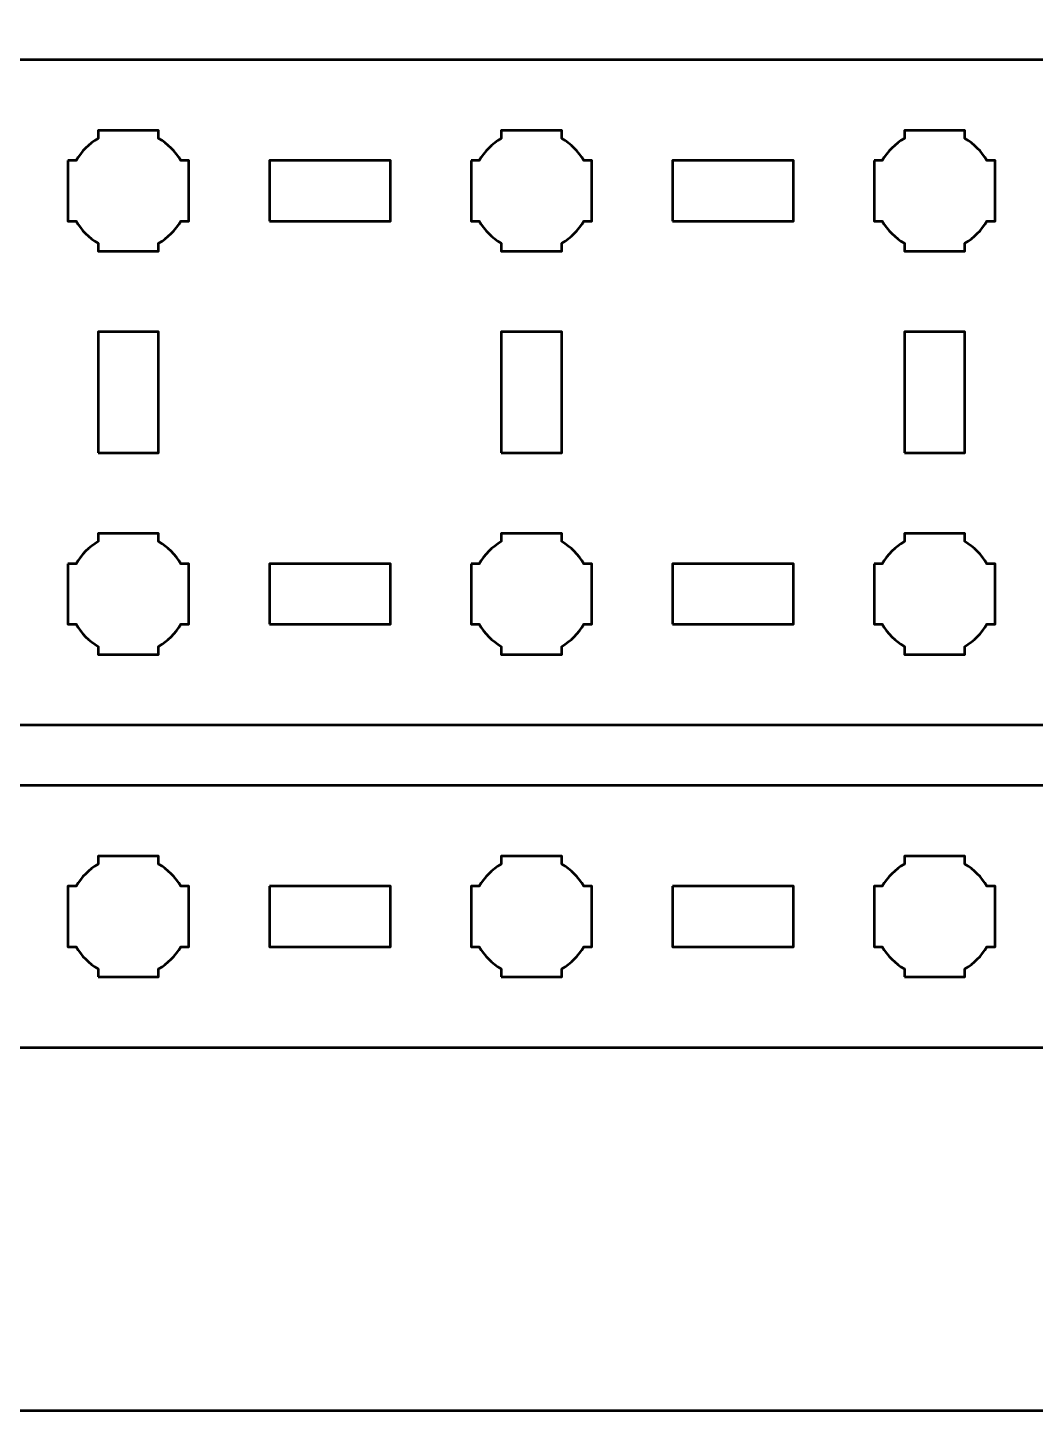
# Model space of a CAD drawing. Header units: centimetres. Extents: x -21 to 0, y -29.7 to 0.
# Drawn here: x -16 to -11, y -29.7 to -22.84 of the extents above; entities that cross this region are included whole.
import ezdxf

# ---------------------------------------------------------------- set-up
doc = ezdxf.new("R2010")
doc.units = ezdxf.units.CM
doc.header["$MEASUREMENT"] = 0
doc.layers.add('Layer 1', color=7, linetype='Continuous')

msp = doc.modelspace()

# ---------------------------------------------------------------- linework, layer by layer
at = {"layer": 'Layer 1', "lineweight": 53}
for points in [[(-14.80003, -23.80001), (-14.20003, -23.80001), (-14.20003, -23.50001), (-14.80003, -23.50001), (-14.80003, -23.80001)], [(-12.80003, -23.80001), (-12.20003, -23.80001), (-12.20003, -23.50001), (-12.80003, -23.50001), (-12.80003, -23.80001)], [(-15.65003, -24.95001), (-15.35003, -24.95001), (-15.35003, -24.35001), (-15.65003, -24.35001), (-15.65003, -24.95001)], [(-13.65003, -24.95001), (-13.35003, -24.95001), (-13.35003, -24.35001), (-13.65003, -24.35001), (-13.65003, -24.95001)], [(-11.65003, -24.95001), (-11.35003, -24.95001), (-11.35003, -24.35001), (-11.65003, -24.35001), (-11.65003, -24.95001)], [(-14.80003, -25.80001), (-14.20003, -25.80001), (-14.20003, -25.50001), (-14.80003, -25.50001), (-14.80003, -25.80001)], [(-12.80003, -25.80001), (-12.20003, -25.80001), (-12.20003, -25.50001), (-12.80003, -25.50001), (-12.80003, -25.80001)]]:
    msp.add_lwpolyline(points, close=True, dxfattribs=at)
at = {"layer": 'Layer 1', "color": 1, "lineweight": 53}
msp.add_open_spline([(-21.00003, -29.19995), (-21.00003, -29.19995), (-21.00003, -5.89992), (-21.00003, -5.89992), (-21.00003, -5.89992), (-21.00003, -5.81709), (-20.93286, -5.74992), (-20.85003, -5.74992), (-20.85003, -5.74992), (-20.7672, -5.74992), (-20.70003, -5.68275), (-20.70003, -5.59992), (-20.70003, -5.59992), (-20.70003, -5.51709), (-20.7672, -5.44992), (-20.85003, -5.44992), (-20.85003, -5.44992), (-20.93286, -5.44992), (-21.00003, -5.38275), (-21.00003, -5.29992), (-21.00003, -5.29992), (-21.00003, -5.21709), (-20.93286, -5.14992), (-20.85003, -5.14992), (-20.85003, -5.14992), (-20.7672, -5.14992), (-20.70003, -5.08275), (-20.70003, -4.99992), (-20.70003, -4.99992), (-20.70003, -4.91709), (-20.7672, -4.84992), (-20.85003, -4.84992), (-20.85003, -4.84992), (-20.93286, -4.84992), (-21.00003, -4.78275), (-21.00003, -4.69992), (-21.00003, -4.69992), (-21.00003, -4.61709), (-20.93286, -4.54992), (-20.85003, -4.54992), (-20.85003, -4.54992), (-20.7672, -4.54992), (-20.70003, -4.48275), (-20.70003, -4.39992), (-20.70003, -4.39992), (-20.70003, -4.31709), (-20.7672, -4.24992), (-20.85003, -4.24992), (-20.85003, -4.24992), (-20.93286, -4.24992), (-21.00003, -4.18275), (-21.00003, -4.09992), (-21.00003, -4.09992), (-21.00003, -4.01709), (-20.93286, -3.94992), (-20.85003, -3.94992), (-20.85003, -3.94992), (-20.7672, -3.94992), (-20.70003, -3.88275), (-20.70003, -3.79992), (-20.70003, -3.79992), (-20.70003, -3.71709), (-20.7672, -3.64992), (-20.85003, -3.64992), (-20.85003, -3.64992), (-20.93286, -3.64992), (-21.00003, -3.58275), (-21.00003, -3.49992), (-21.00003, -3.49992), (-21.00003, -3.41709), (-20.93286, -3.34992), (-20.85003, -3.34992), (-20.85003, -3.34992), (-20.7672, -3.34992), (-20.70003, -3.28275), (-20.70003, -3.19992), (-20.70003, -3.19992), (-20.70003, -3.11709), (-20.7672, -3.04992), (-20.85003, -3.04992), (-20.85003, -3.04992), (-20.93286, -3.04992), (-21.00003, -2.98275), (-21.00003, -2.89992), (-21.00003, -2.89992), (-21.00003, -2.81709), (-20.93286, -2.74992), (-20.85003, -2.74992), (-20.85003, -2.74992), (-20.7672, -2.74992), (-20.70003, -2.68275), (-20.70003, -2.59992), (-20.70003, -2.59992), (-20.70003, -2.51709), (-20.7672, -2.44992), (-20.85003, -2.44992), (-20.85003, -2.44992), (-20.93286, -2.44992), (-21.00003, -2.38275), (-21.00003, -2.29992), (-21.00003, -2.29992), (-21.00003, -2.21709), (-20.93286, -2.14992), (-20.85003, -2.14992), (-20.85003, -2.14992), (-20.7672, -2.14992), (-20.70003, -2.08275), (-20.70003, -1.99992), (-20.70003, -1.99992), (-20.70003, -1.91709), (-20.7672, -1.84992), (-20.85003, -1.84992), (-20.85003, -1.84992), (-20.93286, -1.84992), (-21.00003, -1.78275), (-21.00003, -1.69992), (-21.00003, -1.69992), (-21.00003, -1.61709), (-20.93286, -1.54992), (-20.85003, -1.54992), (-20.85003, -1.54992), (-20.7672, -1.54992), (-20.70003, -1.48275), (-20.70003, -1.39992), (-20.70003, -1.39992), (-20.70003, -1.31709), (-20.7672, -1.24992), (-20.85003, -1.24992), (-20.85003, -1.24992), (-20.93286, -1.24992), (-21.00003, -1.18275), (-21.00003, -1.09992), (-21.00003, -1.09992), (-21.00003, -1.09992), (-21.00003, -0.49992), (-21.00003, -0.49992), (-21.00003, -0.49992), (-21.00003, -0.22295), (-20.77694, 0.00004), (-20.49994, 0.00004), (-20.49994, 0.00004), (-20.49994, 0.00004), (-0.50008, 0.00004), (-0.50008, 0.00004), (-0.50008, 0.00004), (-0.22294, 0.00004), (0.00002, -0.22295), (0.00002, -0.49992), (0.00002, -0.49992), (0.00002, -0.49992), (0.00002, -29.19995), (0.00002, -29.19995), (0.00002, -29.19995), (0.00002, -29.47695), (-0.22294, -29.70004), (-0.50008, -29.70004), (-0.50008, -29.70004), (-0.50008, -29.70004), (-20.49994, -29.70004), (-20.49994, -29.70004), (-20.49994, -29.70004), (-20.77694, -29.70004), (-21.00003, -29.47695), (-21.00003, -29.19995)], degree=3, knots=[0, 0, 0, 0, 0.0243902, 0.0243902, 0.0243902, 0.0243902, 0.0487805, 0.0487805, 0.0487805, 0.0487805, 0.0731707, 0.0731707, 0.0731707, 0.0731707, 0.097561, 0.097561, 0.097561, 0.097561, 0.1219512, 0.1219512, 0.1219512, 0.1219512, 0.1463415, 0.1463415, 0.1463415, 0.1463415, 0.1707317, 0.1707317, 0.1707317, 0.1707317, 0.195122, 0.195122, 0.195122, 0.195122, 0.2195122, 0.2195122, 0.2195122, 0.2195122, 0.2439024, 0.2439024, 0.2439024, 0.2439024, 0.2682927, 0.2682927, 0.2682927, 0.2682927, 0.2926829, 0.2926829, 0.2926829, 0.2926829, 0.3170732, 0.3170732, 0.3170732, 0.3170732, 0.3414634, 0.3414634, 0.3414634, 0.3414634, 0.3658537, 0.3658537, 0.3658537, 0.3658537, 0.3902439, 0.3902439, 0.3902439, 0.3902439, 0.4146341, 0.4146341, 0.4146341, 0.4146341, 0.4390244, 0.4390244, 0.4390244, 0.4390244, 0.4634146, 0.4634146, 0.4634146, 0.4634146, 0.4878049, 0.4878049, 0.4878049, 0.4878049, 0.5121951, 0.5121951, 0.5121951, 0.5121951, 0.5365854, 0.5365854, 0.5365854, 0.5365854, 0.5609756, 0.5609756, 0.5609756, 0.5609756, 0.5853659, 0.5853659, 0.5853659, 0.5853659, 0.6097561, 0.6097561, 0.6097561, 0.6097561, 0.6341463, 0.6341463, 0.6341463, 0.6341463, 0.6585366, 0.6585366, 0.6585366, 0.6585366, 0.6829268, 0.6829268, 0.6829268, 0.6829268, 0.7073171, 0.7073171, 0.7073171, 0.7073171, 0.7317073, 0.7317073, 0.7317073, 0.7317073, 0.7560976, 0.7560976, 0.7560976, 0.7560976, 0.7804878, 0.7804878, 0.7804878, 0.7804878, 0.804878, 0.804878, 0.804878, 0.804878, 0.8292683, 0.8292683, 0.8292683, 0.8292683, 0.8536585, 0.8536585, 0.8536585, 0.8536585, 0.8780488, 0.8780488, 0.8780488, 0.8780488, 0.902439, 0.902439, 0.902439, 0.902439, 0.9268293, 0.9268293, 0.9268293, 0.9268293, 0.9512195, 0.9512195, 0.9512195, 0.9512195, 0.9756098, 0.9756098, 0.9756098, 0.9756098, 1, 1, 1, 1], dxfattribs=at)
at = {"layer": 'Layer 1', "color": 3, "lineweight": 53}
for points in [[(-20.15003, -25.80001), (-20.15003, -25.80001), (-20.15003, -23.50001), (-20.15003, -23.50001), (-20.15003, -23.50001), (-20.15003, -23.22392), (-19.92612, -23.00001), (-19.65003, -23.00001), (-19.65003, -23.00001), (-19.65003, -23.00001), (-1.35003, -23.00001), (-1.35003, -23.00001), (-1.35003, -23.00001), (-1.07394, -23.00001), (-0.85003, -23.22392), (-0.85003, -23.50001), (-0.85003, -23.50001), (-0.85003, -23.50001), (-0.85003, -25.80001), (-0.85003, -25.80001), (-0.85003, -25.80001), (-0.85003, -26.0761), (-1.07394, -26.30001), (-1.35003, -26.30001), (-1.35003, -26.30001), (-1.35003, -26.30001), (-19.65003, -26.30001), (-19.65003, -26.30001), (-19.65003, -26.30001), (-19.92612, -26.30001), (-20.15003, -26.0761), (-20.15003, -25.80001)], [(-19.64992, -26.59999), (-19.64992, -26.59999), (-1.34999, -26.59999), (-1.34999, -26.59999), (-1.34999, -26.59999), (-1.07299, -26.59999), (-0.84989, -26.82308), (-0.84989, -27.10008), (-0.84989, -27.10008), (-0.84989, -27.10008), (-0.84989, -27.40009), (-0.84989, -27.40009), (-0.84989, -27.40009), (-0.84989, -27.67705), (-1.07299, -27.90001), (-1.34999, -27.90001), (-1.34999, -27.90001), (-1.34999, -27.90001), (-19.64992, -27.90001), (-19.64992, -27.90001), (-19.64992, -27.90001), (-19.92692, -27.90001), (-20.15001, -27.67705), (-20.15001, -27.40009), (-20.15001, -27.40009), (-20.15001, -27.40009), (-20.15001, -27.10008), (-20.15001, -27.10008), (-20.15001, -27.10008), (-20.15001, -26.82308), (-19.92692, -26.59999), (-19.64992, -26.59999)]]:
    msp.add_open_spline(points, degree=3, knots=[0, 0, 0, 0, 0.125, 0.125, 0.125, 0.125, 0.25, 0.25, 0.25, 0.25, 0.375, 0.375, 0.375, 0.375, 0.5, 0.5, 0.5, 0.5, 0.625, 0.625, 0.625, 0.625, 0.75, 0.75, 0.75, 0.75, 0.875, 0.875, 0.875, 0.875, 1, 1, 1, 1], dxfattribs=at)
at = {"layer": 'Layer 1', "lineweight": 53}
for points, knots in [([(-15.80003, -23.50001), (-15.80003, -23.50001), (-15.75988, -23.50001), (-15.75988, -23.50001), (-15.75988, -23.50001), (-15.73353, -23.45448), (-15.69556, -23.41651), (-15.65003, -23.39016), (-15.65003, -23.39016), (-15.65003, -23.39016), (-15.65003, -23.35001), (-15.65003, -23.35001), (-15.65003, -23.35001), (-15.65003, -23.35001), (-15.50003, -23.35001), (-15.50003, -23.35001), (-15.50003, -23.35001), (-15.50003, -23.35001), (-15.35003, -23.35001), (-15.35003, -23.35001), (-15.35003, -23.35001), (-15.35003, -23.35001), (-15.35003, -23.39016), (-15.35003, -23.39016), (-15.35003, -23.39016), (-15.3045, -23.41651), (-15.26653, -23.45448), (-15.24018, -23.50001), (-15.24018, -23.50001), (-15.24018, -23.50001), (-15.20003, -23.50001), (-15.20003, -23.50001), (-15.20003, -23.50001), (-15.20003, -23.50001), (-15.20003, -23.65001), (-15.20003, -23.65001), (-15.20003, -23.65001), (-15.20003, -23.65001), (-15.20003, -23.80001), (-15.20003, -23.80001), (-15.20003, -23.80001), (-15.20003, -23.80001), (-15.24018, -23.80001), (-15.24018, -23.80001), (-15.24018, -23.80001), (-15.26653, -23.84554), (-15.3045, -23.88351), (-15.35003, -23.90986), (-15.35003, -23.90986), (-15.35003, -23.90986), (-15.35003, -23.95001), (-15.35003, -23.95001), (-15.35003, -23.95001), (-15.35003, -23.95001), (-15.50003, -23.95001), (-15.50003, -23.95001), (-15.50003, -23.95001), (-15.50003, -23.95001), (-15.65003, -23.95001), (-15.65003, -23.95001), (-15.65003, -23.95001), (-15.65003, -23.95001), (-15.65003, -23.90986), (-15.65003, -23.90986), (-15.65003, -23.90986), (-15.69556, -23.88351), (-15.73353, -23.84554), (-15.75988, -23.80001), (-15.75988, -23.80001), (-15.75988, -23.80001), (-15.80003, -23.80001), (-15.80003, -23.80001), (-15.80003, -23.80001), (-15.80003, -23.80001), (-15.80003, -23.65001), (-15.80003, -23.65001), (-15.80003, -23.65001), (-15.80003, -23.65001), (-15.80003, -23.50001), (-15.80003, -23.50001)], [0, 0, 0, 0, 0.05, 0.05, 0.05, 0.05, 0.1, 0.1, 0.1, 0.1, 0.15, 0.15, 0.15, 0.15, 0.2, 0.2, 0.2, 0.2, 0.25, 0.25, 0.25, 0.25, 0.3, 0.3, 0.3, 0.3, 0.35, 0.35, 0.35, 0.35, 0.4, 0.4, 0.4, 0.4, 0.45, 0.45, 0.45, 0.45, 0.5, 0.5, 0.5, 0.5, 0.55, 0.55, 0.55, 0.55, 0.6, 0.6, 0.6, 0.6, 0.65, 0.65, 0.65, 0.65, 0.7, 0.7, 0.7, 0.7, 0.75, 0.75, 0.75, 0.75, 0.8, 0.8, 0.8, 0.8, 0.85, 0.85, 0.85, 0.85, 0.9, 0.9, 0.9, 0.9, 0.95, 0.95, 0.95, 0.95, 1, 1, 1, 1]), ([(-13.80003, -23.50001), (-13.80003, -23.50001), (-13.75988, -23.50001), (-13.75988, -23.50001), (-13.75988, -23.50001), (-13.73353, -23.45448), (-13.69556, -23.41651), (-13.65003, -23.39016), (-13.65003, -23.39016), (-13.65003, -23.39016), (-13.65003, -23.35001), (-13.65003, -23.35001), (-13.65003, -23.35001), (-13.65003, -23.35001), (-13.50003, -23.35001), (-13.50003, -23.35001), (-13.50003, -23.35001), (-13.50003, -23.35001), (-13.35003, -23.35001), (-13.35003, -23.35001), (-13.35003, -23.35001), (-13.35003, -23.35001), (-13.35003, -23.39016), (-13.35003, -23.39016), (-13.35003, -23.39016), (-13.3045, -23.41651), (-13.26653, -23.45448), (-13.24018, -23.50001), (-13.24018, -23.50001), (-13.24018, -23.50001), (-13.20003, -23.50001), (-13.20003, -23.50001), (-13.20003, -23.50001), (-13.20003, -23.50001), (-13.20003, -23.65001), (-13.20003, -23.65001), (-13.20003, -23.65001), (-13.20003, -23.65001), (-13.20003, -23.80001), (-13.20003, -23.80001), (-13.20003, -23.80001), (-13.20003, -23.80001), (-13.24018, -23.80001), (-13.24018, -23.80001), (-13.24018, -23.80001), (-13.26653, -23.84554), (-13.3045, -23.88351), (-13.35003, -23.90986), (-13.35003, -23.90986), (-13.35003, -23.90986), (-13.35003, -23.95001), (-13.35003, -23.95001), (-13.35003, -23.95001), (-13.35003, -23.95001), (-13.50003, -23.95001), (-13.50003, -23.95001), (-13.50003, -23.95001), (-13.50003, -23.95001), (-13.65003, -23.95001), (-13.65003, -23.95001), (-13.65003, -23.95001), (-13.65003, -23.95001), (-13.65003, -23.90986), (-13.65003, -23.90986), (-13.65003, -23.90986), (-13.69556, -23.88351), (-13.73353, -23.84554), (-13.75988, -23.80001), (-13.75988, -23.80001), (-13.75988, -23.80001), (-13.80003, -23.80001), (-13.80003, -23.80001), (-13.80003, -23.80001), (-13.80003, -23.80001), (-13.80003, -23.65001), (-13.80003, -23.65001), (-13.80003, -23.65001), (-13.80003, -23.65001), (-13.80003, -23.50001), (-13.80003, -23.50001)], [0, 0, 0, 0, 0.05, 0.05, 0.05, 0.05, 0.1, 0.1, 0.1, 0.1, 0.15, 0.15, 0.15, 0.15, 0.2, 0.2, 0.2, 0.2, 0.25, 0.25, 0.25, 0.25, 0.3, 0.3, 0.3, 0.3, 0.35, 0.35, 0.35, 0.35, 0.4, 0.4, 0.4, 0.4, 0.45, 0.45, 0.45, 0.45, 0.5, 0.5, 0.5, 0.5, 0.55, 0.55, 0.55, 0.55, 0.6, 0.6, 0.6, 0.6, 0.65, 0.65, 0.65, 0.65, 0.7, 0.7, 0.7, 0.7, 0.75, 0.75, 0.75, 0.75, 0.8, 0.8, 0.8, 0.8, 0.85, 0.85, 0.85, 0.85, 0.9, 0.9, 0.9, 0.9, 0.95, 0.95, 0.95, 0.95, 1, 1, 1, 1]), ([(-11.80003, -23.50001), (-11.80003, -23.50001), (-11.75988, -23.50001), (-11.75988, -23.50001), (-11.75988, -23.50001), (-11.73353, -23.45448), (-11.69556, -23.41651), (-11.65003, -23.39016), (-11.65003, -23.39016), (-11.65003, -23.39016), (-11.65003, -23.35001), (-11.65003, -23.35001), (-11.65003, -23.35001), (-11.65003, -23.35001), (-11.50003, -23.35001), (-11.50003, -23.35001), (-11.50003, -23.35001), (-11.50003, -23.35001), (-11.35003, -23.35001), (-11.35003, -23.35001), (-11.35003, -23.35001), (-11.35003, -23.35001), (-11.35003, -23.39016), (-11.35003, -23.39016), (-11.35003, -23.39016), (-11.3045, -23.41651), (-11.26653, -23.45448), (-11.24018, -23.50001), (-11.24018, -23.50001), (-11.24018, -23.50001), (-11.20003, -23.50001), (-11.20003, -23.50001), (-11.20003, -23.50001), (-11.20003, -23.50001), (-11.20003, -23.65001), (-11.20003, -23.65001), (-11.20003, -23.65001), (-11.20003, -23.65001), (-11.20003, -23.80001), (-11.20003, -23.80001), (-11.20003, -23.80001), (-11.20003, -23.80001), (-11.24018, -23.80001), (-11.24018, -23.80001), (-11.24018, -23.80001), (-11.26653, -23.84554), (-11.3045, -23.88351), (-11.35003, -23.90986), (-11.35003, -23.90986), (-11.35003, -23.90986), (-11.35003, -23.95001), (-11.35003, -23.95001), (-11.35003, -23.95001), (-11.35003, -23.95001), (-11.50003, -23.95001), (-11.50003, -23.95001), (-11.50003, -23.95001), (-11.50003, -23.95001), (-11.65003, -23.95001), (-11.65003, -23.95001), (-11.65003, -23.95001), (-11.65003, -23.95001), (-11.65003, -23.90986), (-11.65003, -23.90986), (-11.65003, -23.90986), (-11.69556, -23.88351), (-11.73353, -23.84554), (-11.75988, -23.80001), (-11.75988, -23.80001), (-11.75988, -23.80001), (-11.80003, -23.80001), (-11.80003, -23.80001), (-11.80003, -23.80001), (-11.80003, -23.80001), (-11.80003, -23.65001), (-11.80003, -23.65001), (-11.80003, -23.65001), (-11.80003, -23.65001), (-11.80003, -23.50001), (-11.80003, -23.50001)], [0, 0, 0, 0, 0.05, 0.05, 0.05, 0.05, 0.1, 0.1, 0.1, 0.1, 0.15, 0.15, 0.15, 0.15, 0.2, 0.2, 0.2, 0.2, 0.25, 0.25, 0.25, 0.25, 0.3, 0.3, 0.3, 0.3, 0.35, 0.35, 0.35, 0.35, 0.4, 0.4, 0.4, 0.4, 0.45, 0.45, 0.45, 0.45, 0.5, 0.5, 0.5, 0.5, 0.55, 0.55, 0.55, 0.55, 0.6, 0.6, 0.6, 0.6, 0.65, 0.65, 0.65, 0.65, 0.7, 0.7, 0.7, 0.7, 0.75, 0.75, 0.75, 0.75, 0.8, 0.8, 0.8, 0.8, 0.85, 0.85, 0.85, 0.85, 0.9, 0.9, 0.9, 0.9, 0.95, 0.95, 0.95, 0.95, 1, 1, 1, 1]), ([(-15.80003, -25.50001), (-15.80003, -25.50001), (-15.75988, -25.50001), (-15.75988, -25.50001), (-15.75988, -25.50001), (-15.73353, -25.45448), (-15.69556, -25.41651), (-15.65003, -25.39016), (-15.65003, -25.39016), (-15.65003, -25.39016), (-15.65003, -25.35001), (-15.65003, -25.35001), (-15.65003, -25.35001), (-15.65003, -25.35001), (-15.50003, -25.35001), (-15.50003, -25.35001), (-15.50003, -25.35001), (-15.50003, -25.35001), (-15.35003, -25.35001), (-15.35003, -25.35001), (-15.35003, -25.35001), (-15.35003, -25.35001), (-15.35003, -25.39016), (-15.35003, -25.39016), (-15.35003, -25.39016), (-15.3045, -25.41651), (-15.26653, -25.45448), (-15.24018, -25.50001), (-15.24018, -25.50001), (-15.24018, -25.50001), (-15.20003, -25.50001), (-15.20003, -25.50001), (-15.20003, -25.50001), (-15.20003, -25.50001), (-15.20003, -25.65001), (-15.20003, -25.65001), (-15.20003, -25.65001), (-15.20003, -25.65001), (-15.20003, -25.80001), (-15.20003, -25.80001), (-15.20003, -25.80001), (-15.20003, -25.80001), (-15.24018, -25.80001), (-15.24018, -25.80001), (-15.24018, -25.80001), (-15.26653, -25.84554), (-15.3045, -25.88351), (-15.35003, -25.90986), (-15.35003, -25.90986), (-15.35003, -25.90986), (-15.35003, -25.95001), (-15.35003, -25.95001), (-15.35003, -25.95001), (-15.35003, -25.95001), (-15.50003, -25.95001), (-15.50003, -25.95001), (-15.50003, -25.95001), (-15.50003, -25.95001), (-15.65003, -25.95001), (-15.65003, -25.95001), (-15.65003, -25.95001), (-15.65003, -25.95001), (-15.65003, -25.90986), (-15.65003, -25.90986), (-15.65003, -25.90986), (-15.69556, -25.88351), (-15.73353, -25.84554), (-15.75988, -25.80001), (-15.75988, -25.80001), (-15.75988, -25.80001), (-15.80003, -25.80001), (-15.80003, -25.80001), (-15.80003, -25.80001), (-15.80003, -25.80001), (-15.80003, -25.65001), (-15.80003, -25.65001), (-15.80003, -25.65001), (-15.80003, -25.65001), (-15.80003, -25.50001), (-15.80003, -25.50001)], [0, 0, 0, 0, 0.05, 0.05, 0.05, 0.05, 0.1, 0.1, 0.1, 0.1, 0.15, 0.15, 0.15, 0.15, 0.2, 0.2, 0.2, 0.2, 0.25, 0.25, 0.25, 0.25, 0.3, 0.3, 0.3, 0.3, 0.35, 0.35, 0.35, 0.35, 0.4, 0.4, 0.4, 0.4, 0.45, 0.45, 0.45, 0.45, 0.5, 0.5, 0.5, 0.5, 0.55, 0.55, 0.55, 0.55, 0.6, 0.6, 0.6, 0.6, 0.65, 0.65, 0.65, 0.65, 0.7, 0.7, 0.7, 0.7, 0.75, 0.75, 0.75, 0.75, 0.8, 0.8, 0.8, 0.8, 0.85, 0.85, 0.85, 0.85, 0.9, 0.9, 0.9, 0.9, 0.95, 0.95, 0.95, 0.95, 1, 1, 1, 1]), ([(-13.80003, -25.50001), (-13.80003, -25.50001), (-13.75988, -25.50001), (-13.75988, -25.50001), (-13.75988, -25.50001), (-13.73353, -25.45448), (-13.69556, -25.41651), (-13.65003, -25.39016), (-13.65003, -25.39016), (-13.65003, -25.39016), (-13.65003, -25.35001), (-13.65003, -25.35001), (-13.65003, -25.35001), (-13.65003, -25.35001), (-13.50003, -25.35001), (-13.50003, -25.35001), (-13.50003, -25.35001), (-13.50003, -25.35001), (-13.35003, -25.35001), (-13.35003, -25.35001), (-13.35003, -25.35001), (-13.35003, -25.35001), (-13.35003, -25.39016), (-13.35003, -25.39016), (-13.35003, -25.39016), (-13.3045, -25.41651), (-13.26653, -25.45448), (-13.24018, -25.50001), (-13.24018, -25.50001), (-13.24018, -25.50001), (-13.20003, -25.50001), (-13.20003, -25.50001), (-13.20003, -25.50001), (-13.20003, -25.50001), (-13.20003, -25.65001), (-13.20003, -25.65001), (-13.20003, -25.65001), (-13.20003, -25.65001), (-13.20003, -25.80001), (-13.20003, -25.80001), (-13.20003, -25.80001), (-13.20003, -25.80001), (-13.24018, -25.80001), (-13.24018, -25.80001), (-13.24018, -25.80001), (-13.26653, -25.84554), (-13.3045, -25.88351), (-13.35003, -25.90986), (-13.35003, -25.90986), (-13.35003, -25.90986), (-13.35003, -25.95001), (-13.35003, -25.95001), (-13.35003, -25.95001), (-13.35003, -25.95001), (-13.50003, -25.95001), (-13.50003, -25.95001), (-13.50003, -25.95001), (-13.50003, -25.95001), (-13.65003, -25.95001), (-13.65003, -25.95001), (-13.65003, -25.95001), (-13.65003, -25.95001), (-13.65003, -25.90986), (-13.65003, -25.90986), (-13.65003, -25.90986), (-13.69556, -25.88351), (-13.73353, -25.84554), (-13.75988, -25.80001), (-13.75988, -25.80001), (-13.75988, -25.80001), (-13.80003, -25.80001), (-13.80003, -25.80001), (-13.80003, -25.80001), (-13.80003, -25.80001), (-13.80003, -25.65001), (-13.80003, -25.65001), (-13.80003, -25.65001), (-13.80003, -25.65001), (-13.80003, -25.50001), (-13.80003, -25.50001)], [0, 0, 0, 0, 0.05, 0.05, 0.05, 0.05, 0.1, 0.1, 0.1, 0.1, 0.15, 0.15, 0.15, 0.15, 0.2, 0.2, 0.2, 0.2, 0.25, 0.25, 0.25, 0.25, 0.3, 0.3, 0.3, 0.3, 0.35, 0.35, 0.35, 0.35, 0.4, 0.4, 0.4, 0.4, 0.45, 0.45, 0.45, 0.45, 0.5, 0.5, 0.5, 0.5, 0.55, 0.55, 0.55, 0.55, 0.6, 0.6, 0.6, 0.6, 0.65, 0.65, 0.65, 0.65, 0.7, 0.7, 0.7, 0.7, 0.75, 0.75, 0.75, 0.75, 0.8, 0.8, 0.8, 0.8, 0.85, 0.85, 0.85, 0.85, 0.9, 0.9, 0.9, 0.9, 0.95, 0.95, 0.95, 0.95, 1, 1, 1, 1]), ([(-11.80003, -25.50001), (-11.80003, -25.50001), (-11.75988, -25.50001), (-11.75988, -25.50001), (-11.75988, -25.50001), (-11.73353, -25.45448), (-11.69556, -25.41651), (-11.65003, -25.39016), (-11.65003, -25.39016), (-11.65003, -25.39016), (-11.65003, -25.35001), (-11.65003, -25.35001), (-11.65003, -25.35001), (-11.65003, -25.35001), (-11.50003, -25.35001), (-11.50003, -25.35001), (-11.50003, -25.35001), (-11.50003, -25.35001), (-11.35003, -25.35001), (-11.35003, -25.35001), (-11.35003, -25.35001), (-11.35003, -25.35001), (-11.35003, -25.39016), (-11.35003, -25.39016), (-11.35003, -25.39016), (-11.3045, -25.41651), (-11.26653, -25.45448), (-11.24018, -25.50001), (-11.24018, -25.50001), (-11.24018, -25.50001), (-11.20003, -25.50001), (-11.20003, -25.50001), (-11.20003, -25.50001), (-11.20003, -25.50001), (-11.20003, -25.65001), (-11.20003, -25.65001), (-11.20003, -25.65001), (-11.20003, -25.65001), (-11.20003, -25.80001), (-11.20003, -25.80001), (-11.20003, -25.80001), (-11.20003, -25.80001), (-11.24018, -25.80001), (-11.24018, -25.80001), (-11.24018, -25.80001), (-11.26653, -25.84554), (-11.3045, -25.88351), (-11.35003, -25.90986), (-11.35003, -25.90986), (-11.35003, -25.90986), (-11.35003, -25.95001), (-11.35003, -25.95001), (-11.35003, -25.95001), (-11.35003, -25.95001), (-11.50003, -25.95001), (-11.50003, -25.95001), (-11.50003, -25.95001), (-11.50003, -25.95001), (-11.65003, -25.95001), (-11.65003, -25.95001), (-11.65003, -25.95001), (-11.65003, -25.95001), (-11.65003, -25.90986), (-11.65003, -25.90986), (-11.65003, -25.90986), (-11.69556, -25.88351), (-11.73353, -25.84554), (-11.75988, -25.80001), (-11.75988, -25.80001), (-11.75988, -25.80001), (-11.80003, -25.80001), (-11.80003, -25.80001), (-11.80003, -25.80001), (-11.80003, -25.80001), (-11.80003, -25.65001), (-11.80003, -25.65001), (-11.80003, -25.65001), (-11.80003, -25.65001), (-11.80003, -25.50001), (-11.80003, -25.50001)], [0, 0, 0, 0, 0.05, 0.05, 0.05, 0.05, 0.1, 0.1, 0.1, 0.1, 0.15, 0.15, 0.15, 0.15, 0.2, 0.2, 0.2, 0.2, 0.25, 0.25, 0.25, 0.25, 0.3, 0.3, 0.3, 0.3, 0.35, 0.35, 0.35, 0.35, 0.4, 0.4, 0.4, 0.4, 0.45, 0.45, 0.45, 0.45, 0.5, 0.5, 0.5, 0.5, 0.55, 0.55, 0.55, 0.55, 0.6, 0.6, 0.6, 0.6, 0.65, 0.65, 0.65, 0.65, 0.7, 0.7, 0.7, 0.7, 0.75, 0.75, 0.75, 0.75, 0.8, 0.8, 0.8, 0.8, 0.85, 0.85, 0.85, 0.85, 0.9, 0.9, 0.9, 0.9, 0.95, 0.95, 0.95, 0.95, 1, 1, 1, 1]), ([(-15.65005, -27.55002), (-15.65005, -27.55002), (-15.65005, -27.50991), (-15.65005, -27.50991), (-15.65005, -27.50991), (-15.69552, -27.48359), (-15.73341, -27.44556), (-15.75987, -27.40009), (-15.75987, -27.40009), (-15.75987, -27.40009), (-15.79998, -27.40009), (-15.79998, -27.40009), (-15.79998, -27.40009), (-15.79998, -27.40009), (-15.79998, -27.25001), (-15.79998, -27.25001), (-15.79998, -27.25001), (-15.79998, -27.25001), (-15.79998, -27.10008), (-15.79998, -27.10008), (-15.79998, -27.10008), (-15.79998, -27.10008), (-15.75987, -27.10008), (-15.75987, -27.10008), (-15.75987, -27.10008), (-15.73341, -27.05447), (-15.69552, -27.01655), (-15.65005, -26.99023), (-15.65005, -26.99023), (-15.65005, -26.99023), (-15.65005, -26.95001), (-15.65005, -26.95001), (-15.65005, -26.95001), (-15.65005, -26.95001), (-15.49998, -26.95001), (-15.49998, -26.95001), (-15.49998, -26.95001), (-15.49998, -26.95001), (-15.35005, -26.95001), (-15.35005, -26.95001), (-15.35005, -26.95001), (-15.35005, -26.95001), (-15.35005, -26.99023), (-15.35005, -26.99023), (-15.35005, -26.99023), (-15.30443, -27.01655), (-15.26651, -27.05447), (-15.24019, -27.10008), (-15.24019, -27.10008), (-15.24019, -27.10008), (-15.19998, -27.10008), (-15.19998, -27.10008), (-15.19998, -27.10008), (-15.19998, -27.10008), (-15.19998, -27.25001), (-15.19998, -27.25001), (-15.19998, -27.25001), (-15.19998, -27.25001), (-15.19998, -27.40009), (-15.19998, -27.40009), (-15.19998, -27.40009), (-15.19998, -27.40009), (-15.24019, -27.40009), (-15.24019, -27.40009), (-15.24019, -27.40009), (-15.26651, -27.44556), (-15.30443, -27.48359), (-15.35005, -27.50991), (-15.35005, -27.50991), (-15.35005, -27.50991), (-15.35005, -27.55002), (-15.35005, -27.55002), (-15.35005, -27.55002), (-15.35005, -27.55002), (-15.49998, -27.55002), (-15.49998, -27.55002), (-15.49998, -27.55002), (-15.49998, -27.55002), (-15.65005, -27.55002), (-15.65005, -27.55002)], [0, 0, 0, 0, 0.05, 0.05, 0.05, 0.05, 0.1, 0.1, 0.1, 0.1, 0.15, 0.15, 0.15, 0.15, 0.2, 0.2, 0.2, 0.2, 0.25, 0.25, 0.25, 0.25, 0.3, 0.3, 0.3, 0.3, 0.35, 0.35, 0.35, 0.35, 0.4, 0.4, 0.4, 0.4, 0.45, 0.45, 0.45, 0.45, 0.5, 0.5, 0.5, 0.5, 0.55, 0.55, 0.55, 0.55, 0.6, 0.6, 0.6, 0.6, 0.65, 0.65, 0.65, 0.65, 0.7, 0.7, 0.7, 0.7, 0.75, 0.75, 0.75, 0.75, 0.8, 0.8, 0.8, 0.8, 0.85, 0.85, 0.85, 0.85, 0.9, 0.9, 0.9, 0.9, 0.95, 0.95, 0.95, 0.95, 1, 1, 1, 1]), ([(-13.64994, -27.55002), (-13.64994, -27.55002), (-13.64994, -27.50991), (-13.64994, -27.50991), (-13.64994, -27.50991), (-13.69556, -27.48359), (-13.73344, -27.44556), (-13.75976, -27.40009), (-13.75976, -27.40009), (-13.75976, -27.40009), (-13.80001, -27.40009), (-13.80001, -27.40009), (-13.80001, -27.40009), (-13.80001, -27.40009), (-13.80001, -27.25001), (-13.80001, -27.25001), (-13.80001, -27.25001), (-13.80001, -27.25001), (-13.80001, -27.10008), (-13.80001, -27.10008), (-13.80001, -27.10008), (-13.80001, -27.10008), (-13.75976, -27.10008), (-13.75976, -27.10008), (-13.75976, -27.10008), (-13.73344, -27.05447), (-13.69556, -27.01655), (-13.64994, -26.99023), (-13.64994, -26.99023), (-13.64994, -26.99023), (-13.64994, -26.95001), (-13.64994, -26.95001), (-13.64994, -26.95001), (-13.64994, -26.95001), (-13.50001, -26.95001), (-13.50001, -26.95001), (-13.50001, -26.95001), (-13.50001, -26.95001), (-13.34994, -26.95001), (-13.34994, -26.95001), (-13.34994, -26.95001), (-13.34994, -26.95001), (-13.34994, -26.99023), (-13.34994, -26.99023), (-13.34994, -26.99023), (-13.30447, -27.01655), (-13.26644, -27.05447), (-13.24012, -27.10008), (-13.24012, -27.10008), (-13.24012, -27.10008), (-13.20001, -27.10008), (-13.20001, -27.10008), (-13.20001, -27.10008), (-13.20001, -27.10008), (-13.20001, -27.25001), (-13.20001, -27.25001), (-13.20001, -27.25001), (-13.20001, -27.25001), (-13.20001, -27.40009), (-13.20001, -27.40009), (-13.20001, -27.40009), (-13.20001, -27.40009), (-13.24012, -27.40009), (-13.24012, -27.40009), (-13.24012, -27.40009), (-13.26644, -27.44556), (-13.30447, -27.48359), (-13.34994, -27.50991), (-13.34994, -27.50991), (-13.34994, -27.50991), (-13.34994, -27.55002), (-13.34994, -27.55002), (-13.34994, -27.55002), (-13.34994, -27.55002), (-13.50001, -27.55002), (-13.50001, -27.55002), (-13.50001, -27.55002), (-13.50001, -27.55002), (-13.64994, -27.55002), (-13.64994, -27.55002)], [0, 0, 0, 0, 0.05, 0.05, 0.05, 0.05, 0.1, 0.1, 0.1, 0.1, 0.15, 0.15, 0.15, 0.15, 0.2, 0.2, 0.2, 0.2, 0.25, 0.25, 0.25, 0.25, 0.3, 0.3, 0.3, 0.3, 0.35, 0.35, 0.35, 0.35, 0.4, 0.4, 0.4, 0.4, 0.45, 0.45, 0.45, 0.45, 0.5, 0.5, 0.5, 0.5, 0.55, 0.55, 0.55, 0.55, 0.6, 0.6, 0.6, 0.6, 0.65, 0.65, 0.65, 0.65, 0.7, 0.7, 0.7, 0.7, 0.75, 0.75, 0.75, 0.75, 0.8, 0.8, 0.8, 0.8, 0.85, 0.85, 0.85, 0.85, 0.9, 0.9, 0.9, 0.9, 0.95, 0.95, 0.95, 0.95, 1, 1, 1, 1]), ([(-11.65001, -27.55002), (-11.65001, -27.55002), (-11.65001, -27.50991), (-11.65001, -27.50991), (-11.65001, -27.50991), (-11.69548, -27.48359), (-11.73351, -27.44556), (-11.75983, -27.40009), (-11.75983, -27.40009), (-11.75983, -27.40009), (-11.79994, -27.40009), (-11.79994, -27.40009), (-11.79994, -27.40009), (-11.79994, -27.40009), (-11.79994, -27.25001), (-11.79994, -27.25001), (-11.79994, -27.25001), (-11.79994, -27.25001), (-11.79994, -27.10008), (-11.79994, -27.10008), (-11.79994, -27.10008), (-11.79994, -27.10008), (-11.75983, -27.10008), (-11.75983, -27.10008), (-11.75983, -27.10008), (-11.73351, -27.05447), (-11.69548, -27.01655), (-11.65001, -26.99023), (-11.65001, -26.99023), (-11.65001, -26.99023), (-11.65001, -26.95001), (-11.65001, -26.95001), (-11.65001, -26.95001), (-11.65001, -26.95001), (-11.49994, -26.95001), (-11.49994, -26.95001), (-11.49994, -26.95001), (-11.49994, -26.95001), (-11.35001, -26.95001), (-11.35001, -26.95001), (-11.35001, -26.95001), (-11.35001, -26.95001), (-11.35001, -26.99023), (-11.35001, -26.99023), (-11.35001, -26.99023), (-11.30439, -27.01655), (-11.2665, -27.05447), (-11.24019, -27.10008), (-11.24019, -27.10008), (-11.24019, -27.10008), (-11.19994, -27.10008), (-11.19994, -27.10008), (-11.19994, -27.10008), (-11.19994, -27.10008), (-11.19994, -27.25001), (-11.19994, -27.25001), (-11.19994, -27.25001), (-11.19994, -27.25001), (-11.19994, -27.40009), (-11.19994, -27.40009), (-11.19994, -27.40009), (-11.19994, -27.40009), (-11.24019, -27.40009), (-11.24019, -27.40009), (-11.24019, -27.40009), (-11.2665, -27.44556), (-11.30439, -27.48359), (-11.35001, -27.50991), (-11.35001, -27.50991), (-11.35001, -27.50991), (-11.35001, -27.55002), (-11.35001, -27.55002), (-11.35001, -27.55002), (-11.35001, -27.55002), (-11.49994, -27.55002), (-11.49994, -27.55002), (-11.49994, -27.55002), (-11.49994, -27.55002), (-11.65001, -27.55002), (-11.65001, -27.55002)], [0, 0, 0, 0, 0.05, 0.05, 0.05, 0.05, 0.1, 0.1, 0.1, 0.1, 0.15, 0.15, 0.15, 0.15, 0.2, 0.2, 0.2, 0.2, 0.25, 0.25, 0.25, 0.25, 0.3, 0.3, 0.3, 0.3, 0.35, 0.35, 0.35, 0.35, 0.4, 0.4, 0.4, 0.4, 0.45, 0.45, 0.45, 0.45, 0.5, 0.5, 0.5, 0.5, 0.55, 0.55, 0.55, 0.55, 0.6, 0.6, 0.6, 0.6, 0.65, 0.65, 0.65, 0.65, 0.7, 0.7, 0.7, 0.7, 0.75, 0.75, 0.75, 0.75, 0.8, 0.8, 0.8, 0.8, 0.85, 0.85, 0.85, 0.85, 0.9, 0.9, 0.9, 0.9, 0.95, 0.95, 0.95, 0.95, 1, 1, 1, 1]), ([(-14.79993, -27.10008), (-14.79993, -27.10008), (-14.19992, -27.10008), (-14.19992, -27.10008), (-14.19992, -27.10008), (-14.19992, -27.10008), (-14.19992, -27.40009), (-14.19992, -27.40009), (-14.19992, -27.40009), (-14.19992, -27.40009), (-14.79993, -27.40009), (-14.79993, -27.40009), (-14.79993, -27.40009), (-14.79993, -27.40009), (-14.79993, -27.10008), (-14.79993, -27.10008)], [0, 0, 0, 0, 0.25, 0.25, 0.25, 0.25, 0.5, 0.5, 0.5, 0.5, 0.75, 0.75, 0.75, 0.75, 1, 1, 1, 1]), ([(-12.79996, -27.10008), (-12.79996, -27.10008), (-12.19995, -27.10008), (-12.19995, -27.10008), (-12.19995, -27.10008), (-12.19995, -27.10008), (-12.19995, -27.40009), (-12.19995, -27.40009), (-12.19995, -27.40009), (-12.19995, -27.40009), (-12.79996, -27.40009), (-12.79996, -27.40009), (-12.79996, -27.40009), (-12.79996, -27.40009), (-12.79996, -27.10008), (-12.79996, -27.10008)], [0, 0, 0, 0, 0.25, 0.25, 0.25, 0.25, 0.5, 0.5, 0.5, 0.5, 0.75, 0.75, 0.75, 0.75, 1, 1, 1, 1])]:
    msp.add_open_spline(points, degree=3, knots=knots, dxfattribs=at)

doc.saveas('drawing.dxf')
